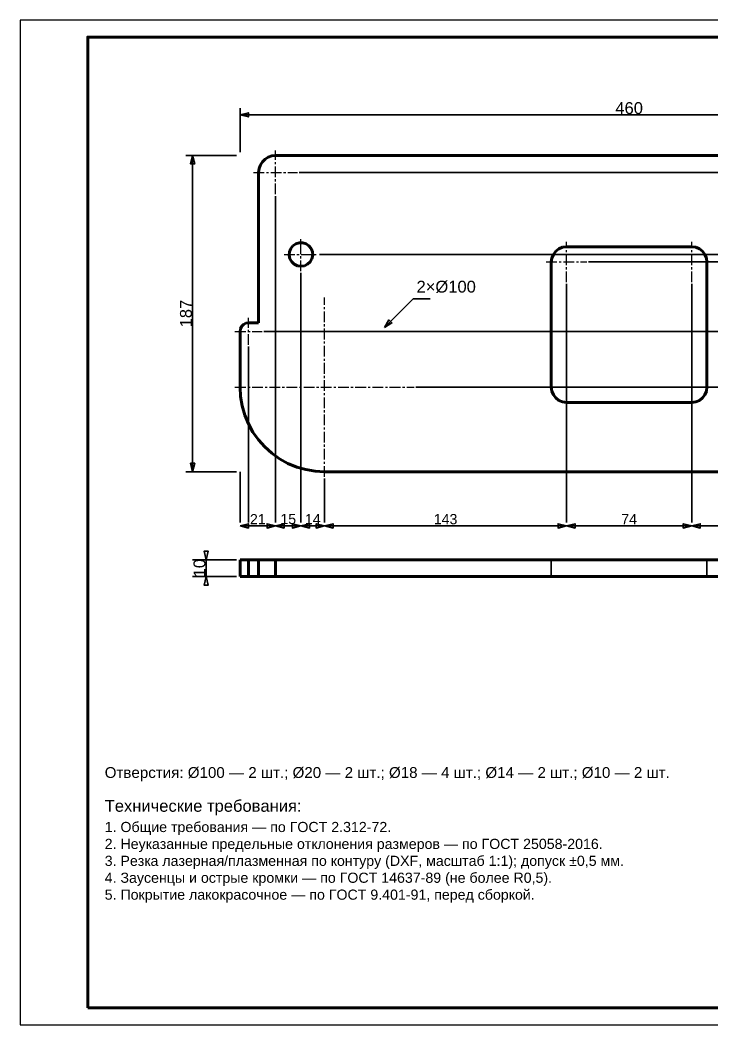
# Model space of a CAD drawing. Header units: millimetres. Extents: x 0 to 420, y 0 to 297.
# Drawn here: x 0 to 204.8, y 0 to 297 of the extents above; entities that cross this region are included whole.
import ezdxf
from ezdxf.enums import TextEntityAlignment as Align

# ---------------------------------------------------------------- set-up
doc = ezdxf.new("R2010")
doc.units = ezdxf.units.MM
doc.linetypes.add('CENTER', pattern=[5.08, 3.175, -0.635, 0.635, -0.635])
doc.linetypes.add('DASHED', pattern=[1.524, 1.27, -0.254])
doc.styles.add('GOST', font='Arial')

msp = doc.modelspace()

# ---------------------------------------------------------------- linework, layer by layer
at = {"color": 7, "lineweight": 35}
for p, q in [((65, 258), (65, 271)), ((65, 269), (295, 269)), ((64, 257), (49, 257)), ((51, 163.5), (51, 257)), ((82.5, 252), (310, 252)), ((75.5, 245), (75.5, 148.5)), ((88.5, 227.75), (310, 227.75)), ((168, 225.5), (310, 225.5)), ((83, 222.25), (83, 148.5)), ((161.5, 219), (161.5, 148.5)), ((198.5, 219), (198.5, 148.5)), ((107.68, 206.18), (116.16, 214.66)), ((116.16, 214.66), (121.16, 214.66)), ((72, 205), (310, 205)), ((67.5, 200.5), (67.5, 148.5)), ((117, 188.5), (310, 188.5)), ((168, 188.5), (310, 188.5)), ((161.5, 182), (161.5, 148.5)), ((198.5, 182), (198.5, 148.5)), ((64, 163.5), (49, 163.5)), ((65, 163.5), (65, 148.5)), ((90, 161.5), (90, 148.5)), ((65, 148.5), (65, 149.5)), ((75.5, 148.5), (75.5, 149.5)), ((75.5, 148.5), (75.5, 149.5)), ((83, 148.5), (83, 149.5)), ((83, 148.5), (83, 149.5)), ((90, 148.5), (90, 149.5)), ((90, 148.5), (90, 149.5)), ((161.5, 148.5), (161.5, 149.5)), ((161.5, 148.5), (161.5, 149.5)), ((198.5, 148.5), (198.5, 149.5)), ((198.5, 148.5), (198.5, 149.5)), ((65, 147.5), (75.5, 147.5)), ((75.5, 147.5), (83, 147.5)), ((83, 147.5), (90, 147.5)), ((90, 147.5), (161.5, 147.5)), ((161.5, 147.5), (198.5, 147.5)), ((198.5, 147.5), (270, 147.5)), ((64, 137.5), (51, 137.5)), ((55, 132.5), (55, 137.5)), ((64, 132.5), (51, 132.5))]:
    msp.add_line(p, q, dxfattribs=at)
at = {"color": 4, "linetype": 'CENTER', "lineweight": 25}
for p, q in [((75.5, 245.5), (75.5, 258.5)), ((69, 252), (82, 252)), ((83, 222.75), (83, 232.75)), ((161.5, 219.5), (161.5, 231.5)), ((198.5, 219.5), (198.5, 231.5)), ((78, 227.75), (88, 227.75)), ((155.5, 225.5), (167.5, 225.5)), ((192.5, 225.5), (204.5, 225.5)), ((90, 162), (90, 215)), ((67.5, 201), (67.5, 209)), ((63.5, 205), (71.5, 205)), ((161.5, 182.5), (161.5, 194.5)), ((198.5, 182.5), (198.5, 194.5)), ((63.5, 188.5), (116.5, 188.5)), ((155.5, 188.5), (167.5, 188.5)), ((192.5, 188.5), (204.5, 188.5))]:
    msp.add_line(p, q, dxfattribs=at)
at = {"color": 1, "lineweight": 70}
for p, q in [((72.38, 255.91), (71.59, 255.12)), ((73.33, 256.5), (72.38, 255.91)), ((74.39, 256.87), (73.33, 256.5)), ((75.5, 257), (74.39, 256.87)), ((284.5, 257), (75.5, 257)), ((70.63, 253.11), (70.5, 252)), ((71, 254.17), (70.63, 253.11)), ((71.59, 255.12), (71, 254.17)), ((70.5, 207.5), (70.5, 252)), ((79.97, 229.5), (79.59, 228.53)), ((80.62, 230.32), (79.97, 229.5)), ((81.48, 230.9), (80.62, 230.32)), ((82.48, 231.21), (81.48, 230.9)), ((83.52, 231.21), (82.48, 231.21)), ((84.52, 230.9), (83.52, 231.21)), ((85.38, 230.32), (84.52, 230.9)), ((86.03, 229.5), (85.38, 230.32)), ((86.41, 228.53), (86.03, 229.5)), ((158.32, 228.68), (159.25, 229.4)), ((159.25, 229.4), (160.34, 229.85)), ((160.34, 229.85), (161.5, 230)), ((198.5, 230), (161.5, 230)), ((198.5, 230), (199.66, 229.85)), ((199.66, 229.85), (200.75, 229.4)), ((200.75, 229.4), (201.68, 228.68)), ((79.59, 228.53), (79.51, 227.49)), ((79.51, 227.49), (79.74, 226.47)), ((79.74, 226.47), (80.26, 225.57)), ((85.74, 225.57), (86.26, 226.47)), ((86.26, 226.47), (86.49, 227.49)), ((86.49, 227.49), (86.41, 228.53)), ((157, 225.5), (157.15, 226.66)), ((157.15, 226.66), (157.6, 227.75)), ((157.6, 227.75), (158.32, 228.68)), ((201.68, 228.68), (202.4, 227.75)), ((202.4, 227.75), (202.85, 226.66)), ((202.85, 226.66), (203, 225.5)), ((80.26, 225.57), (81.03, 224.86)), ((81.03, 224.86), (81.97, 224.41)), ((81.97, 224.41), (83, 224.25)), ((83, 224.25), (84.03, 224.41)), ((84.03, 224.41), (84.97, 224.86)), ((84.97, 224.86), (85.74, 225.57)), ((157, 225.5), (157, 188.5)), ((203, 188.5), (203, 225.5)), ((65.12, 205.77), (65, 205)), ((65, 205), (65, 188.5)), ((65.48, 206.47), (65.12, 205.77)), ((66.03, 207.02), (65.48, 206.47)), ((66.73, 207.38), (66.03, 207.02)), ((67.5, 207.5), (66.73, 207.38)), ((67.5, 207.5), (70.5, 207.5)), ((65, 188.5), (65.16, 185.7)), ((157.15, 187.34), (157, 188.5)), ((157.6, 186.25), (157.15, 187.34)), ((202.85, 187.34), (202.4, 186.25)), ((203, 188.5), (202.85, 187.34)), ((65.16, 185.7), (65.63, 182.94)), ((158.32, 185.32), (157.6, 186.25)), ((159.25, 184.6), (158.32, 185.32)), ((160.34, 184.15), (159.25, 184.6)), ((161.5, 184), (160.34, 184.15)), ((199.66, 184.15), (198.5, 184)), ((200.75, 184.6), (199.66, 184.15)), ((201.68, 185.32), (200.75, 184.6)), ((202.4, 186.25), (201.68, 185.32)), ((65.63, 182.94), (66.4, 180.24)), ((161.5, 184), (198.5, 184)), ((66.4, 180.24), (67.48, 177.65)), ((67.48, 177.65), (68.83, 175.2)), ((68.83, 175.2), (70.45, 172.91)), ((70.45, 172.91), (72.32, 170.82)), ((72.32, 170.82), (74.41, 168.95)), ((74.41, 168.95), (76.7, 167.33)), ((76.7, 167.33), (79.15, 165.98)), ((79.15, 165.98), (81.74, 164.9)), ((81.74, 164.9), (84.44, 164.13)), ((84.44, 164.13), (87.2, 163.66)), ((87.2, 163.66), (90, 163.5)), ((90, 163.5), (270, 163.5)), ((65, 137.5), (65.02, 137.5)), ((65, 132.5), (65, 137.5)), ((65, 137.5), (65, 132.5)), ((65.02, 137.5), (65.06, 137.5)), ((65.06, 137.5), (65.14, 137.5)), ((65.14, 137.5), (65.25, 137.5)), ((65.25, 137.5), (65.38, 137.5)), ((65.38, 137.5), (65.55, 137.5)), ((65.55, 137.5), (65.73, 137.5)), ((65.73, 137.5), (65.94, 137.5)), ((65.94, 137.5), (66.17, 137.5)), ((66.17, 137.5), (66.42, 137.5)), ((66.42, 137.5), (66.67, 137.5)), ((66.67, 137.5), (66.94, 137.5)), ((66.94, 137.5), (67.22, 137.5)), ((67.22, 137.5), (67.5, 137.5)), ((67.5, 137.5), (70.5, 137.5)), ((67.5, 137.5), (67.5, 132.5)), ((70.5, 137.5), (70.53, 137.5)), ((70.5, 132.5), (70.5, 137.5)), ((70.53, 137.5), (70.63, 137.5)), ((70.63, 137.5), (70.78, 137.5)), ((70.78, 137.5), (71, 137.5)), ((71, 137.5), (71.27, 137.5)), ((71.27, 137.5), (71.59, 137.5)), ((71.59, 137.5), (71.96, 137.5)), ((71.96, 137.5), (72.38, 137.5)), ((72.38, 137.5), (72.84, 137.5)), ((72.84, 137.5), (73.33, 137.5)), ((73.33, 137.5), (73.85, 137.5)), ((73.85, 137.5), (74.39, 137.5)), ((74.39, 137.5), (74.94, 137.5)), ((74.94, 137.5), (75.5, 137.5)), ((75.5, 137.5), (284.5, 137.5)), ((75.5, 137.5), (75.5, 132.5)), ((65.02, 132.5), (65, 132.5)), ((65.06, 132.5), (65.02, 132.5)), ((65.14, 132.5), (65.06, 132.5)), ((65.25, 132.5), (65.14, 132.5)), ((65.38, 132.5), (65.25, 132.5)), ((65.55, 132.5), (65.38, 132.5)), ((65.73, 132.5), (65.55, 132.5)), ((65.94, 132.5), (65.73, 132.5)), ((66.17, 132.5), (65.94, 132.5)), ((66.42, 132.5), (66.17, 132.5)), ((66.67, 132.5), (66.42, 132.5)), ((66.94, 132.5), (66.67, 132.5)), ((67.22, 132.5), (66.94, 132.5)), ((67.5, 132.5), (67.22, 132.5)), ((70.5, 132.5), (67.5, 132.5)), ((70.53, 132.5), (70.5, 132.5)), ((70.63, 132.5), (70.53, 132.5)), ((70.78, 132.5), (70.63, 132.5)), ((71, 132.5), (70.78, 132.5)), ((71.27, 132.5), (71, 132.5)), ((71.59, 132.5), (71.27, 132.5)), ((71.96, 132.5), (71.59, 132.5)), ((72.38, 132.5), (71.96, 132.5)), ((72.84, 132.5), (72.38, 132.5)), ((73.33, 132.5), (72.84, 132.5)), ((73.85, 132.5), (73.33, 132.5)), ((74.39, 132.5), (73.85, 132.5)), ((74.94, 132.5), (74.39, 132.5)), ((75.5, 132.5), (74.94, 132.5)), ((284.5, 132.5), (75.5, 132.5))]:
    msp.add_line(p, q, dxfattribs=at)
at = {"color": 5, "linetype": 'DASHED', "lineweight": 35}
for p, q in [((71.59, 255.12), (72.38, 255.91)), ((72.38, 255.91), (73.33, 256.5)), ((73.33, 256.5), (74.39, 256.87)), ((74.39, 256.87), (75.5, 257)), ((75.5, 257), (284.5, 257)), ((70.5, 252), (70.63, 253.11)), ((70.63, 253.11), (71, 254.17)), ((71, 254.17), (71.59, 255.12)), ((70.5, 252), (70.5, 207.5)), ((79.59, 228.53), (79.97, 229.5)), ((79.97, 229.5), (80.62, 230.32)), ((80.62, 230.32), (81.48, 230.9)), ((81.48, 230.9), (82.48, 231.21)), ((82.48, 231.21), (83.52, 231.21)), ((83.52, 231.21), (84.52, 230.9)), ((84.52, 230.9), (85.38, 230.32)), ((85.38, 230.32), (86.03, 229.5)), ((86.03, 229.5), (86.41, 228.53)), ((159.25, 229.4), (158.32, 228.68)), ((160.34, 229.85), (159.25, 229.4)), ((161.5, 230), (160.34, 229.85)), ((161.5, 230), (198.5, 230)), ((199.66, 229.85), (198.5, 230)), ((200.75, 229.4), (199.66, 229.85)), ((201.68, 228.68), (200.75, 229.4)), ((79.51, 227.49), (79.59, 228.53)), ((79.74, 226.47), (79.51, 227.49)), ((80.26, 225.57), (79.74, 226.47)), ((86.26, 226.47), (85.74, 225.57)), ((86.49, 227.49), (86.26, 226.47)), ((86.41, 228.53), (86.49, 227.49)), ((157.15, 226.66), (157, 225.5)), ((157.6, 227.75), (157.15, 226.66)), ((158.32, 228.68), (157.6, 227.75)), ((202.4, 227.75), (201.68, 228.68)), ((202.85, 226.66), (202.4, 227.75)), ((203, 225.5), (202.85, 226.66)), ((81.03, 224.86), (80.26, 225.57)), ((81.97, 224.41), (81.03, 224.86)), ((83, 224.25), (81.97, 224.41)), ((84.03, 224.41), (83, 224.25)), ((84.97, 224.86), (84.03, 224.41)), ((85.74, 225.57), (84.97, 224.86)), ((157, 188.5), (157, 225.5)), ((203, 225.5), (203, 188.5)), ((65, 205), (65.12, 205.77)), ((65, 188.5), (65, 205)), ((65.12, 205.77), (65.48, 206.47)), ((65.48, 206.47), (66.03, 207.02)), ((66.03, 207.02), (66.73, 207.38)), ((66.73, 207.38), (67.5, 207.5)), ((70.5, 207.5), (67.5, 207.5)), ((65.16, 185.7), (65, 188.5)), ((157, 188.5), (157.15, 187.34)), ((157.15, 187.34), (157.6, 186.25)), ((202.4, 186.25), (202.85, 187.34)), ((202.85, 187.34), (203, 188.5)), ((65.63, 182.94), (65.16, 185.7)), ((157.6, 186.25), (158.32, 185.32)), ((158.32, 185.32), (159.25, 184.6)), ((159.25, 184.6), (160.34, 184.15)), ((160.34, 184.15), (161.5, 184)), ((198.5, 184), (199.66, 184.15)), ((199.66, 184.15), (200.75, 184.6)), ((200.75, 184.6), (201.68, 185.32)), ((201.68, 185.32), (202.4, 186.25)), ((66.4, 180.24), (65.63, 182.94)), ((198.5, 184), (161.5, 184)), ((67.48, 177.65), (66.4, 180.24)), ((68.83, 175.2), (67.48, 177.65)), ((70.45, 172.91), (68.83, 175.2)), ((72.32, 170.82), (70.45, 172.91)), ((74.41, 168.95), (72.32, 170.82)), ((76.7, 167.33), (74.41, 168.95)), ((79.15, 165.98), (76.7, 167.33)), ((81.74, 164.9), (79.15, 165.98)), ((84.44, 164.13), (81.74, 164.9)), ((87.2, 163.66), (84.44, 164.13)), ((90, 163.5), (87.2, 163.66)), ((270, 163.5), (90, 163.5)), ((65.16, 137.5), (65, 137.5)), ((65.63, 137.5), (65.16, 137.5)), ((66.4, 137.5), (65.63, 137.5)), ((67.48, 137.5), (66.4, 137.5)), ((68.83, 137.5), (67.48, 137.5)), ((70.45, 137.5), (68.83, 137.5)), ((72.32, 137.5), (70.45, 137.5)), ((70.5, 132.5), (70.5, 137.5)), ((74.41, 137.5), (72.32, 137.5)), ((76.7, 137.5), (74.41, 137.5)), ((79.15, 137.5), (76.7, 137.5)), ((81.74, 137.5), (79.15, 137.5)), ((79.52, 137.5), (79.5, 137.5)), ((79.5, 137.5), (79.59, 137.5)), ((79.59, 137.5), (79.52, 137.5)), ((79.7, 137.5), (79.59, 137.5)), ((79.59, 137.5), (79.85, 137.5)), ((79.85, 137.5), (79.7, 137.5)), ((80.04, 137.5), (79.85, 137.5)), ((79.85, 137.5), (80.26, 137.5)), ((80.26, 137.5), (80.04, 137.5)), ((80.53, 137.5), (80.26, 137.5)), ((80.26, 137.5), (80.82, 137.5)), ((80.82, 137.5), (80.53, 137.5)), ((81.14, 137.5), (80.82, 137.5)), ((80.82, 137.5), (81.48, 137.5)), ((81.48, 137.5), (81.14, 137.5)), ((81.84, 137.5), (81.48, 137.5)), ((81.48, 137.5), (82.22, 137.5)), ((84.44, 137.5), (81.74, 137.5)), ((82.22, 137.5), (81.84, 137.5)), ((82.61, 137.5), (82.22, 137.5)), ((82.22, 137.5), (83, 137.5)), ((83, 137.5), (82.61, 137.5)), ((83, 137.5), (83.78, 137.5)), ((83.39, 137.5), (83, 137.5)), ((83.78, 137.5), (83.39, 137.5)), ((83.78, 137.5), (84.52, 137.5)), ((84.16, 137.5), (83.78, 137.5)), ((84.52, 137.5), (84.16, 137.5)), ((87.2, 137.5), (84.44, 137.5)), ((84.52, 137.5), (85.18, 137.5)), ((84.86, 137.5), (84.52, 137.5)), ((85.18, 137.5), (84.86, 137.5)), ((85.18, 137.5), (85.74, 137.5)), ((85.47, 137.5), (85.18, 137.5)), ((85.74, 137.5), (85.47, 137.5)), ((85.74, 137.5), (86.15, 137.5)), ((85.96, 137.5), (85.74, 137.5)), ((86.15, 137.5), (85.96, 137.5)), ((86.15, 137.5), (86.41, 137.5)), ((86.3, 137.5), (86.15, 137.5)), ((86.41, 137.5), (86.3, 137.5)), ((86.41, 137.5), (86.5, 137.5)), ((86.48, 137.5), (86.41, 137.5)), ((86.5, 137.5), (86.48, 137.5)), ((90, 137.5), (87.2, 137.5)), ((270, 137.5), (90, 137.5)), ((157, 137.5), (157.03, 137.5)), ((157.03, 137.5), (157, 137.5)), ((157, 132.5), (157, 137.5)), ((157, 137.5), (157, 132.5)), ((157.03, 137.5), (157.11, 137.5)), ((157.11, 137.5), (157.03, 137.5)), ((157.11, 137.5), (157.25, 137.5)), ((157.25, 137.5), (157.11, 137.5)), ((157.25, 137.5), (157.45, 137.5)), ((157.45, 137.5), (157.25, 137.5)), ((157.45, 137.5), (157.69, 137.5)), ((157.69, 137.5), (157.45, 137.5)), ((157.69, 137.5), (157.98, 137.5)), ((157.98, 137.5), (157.69, 137.5)), ((157.98, 137.5), (158.32, 137.5)), ((158.32, 137.5), (157.98, 137.5)), ((158.32, 137.5), (158.69, 137.5)), ((158.69, 137.5), (158.32, 137.5)), ((158.69, 137.5), (159.11, 137.5)), ((159.11, 137.5), (158.69, 137.5)), ((159.11, 137.5), (159.55, 137.5)), ((159.55, 137.5), (159.11, 137.5)), ((159.55, 137.5), (160.01, 137.5)), ((160.01, 137.5), (159.55, 137.5)), ((160.01, 137.5), (160.5, 137.5)), ((160.5, 137.5), (160.01, 137.5)), ((160.5, 137.5), (161, 137.5)), ((161, 137.5), (160.5, 137.5)), ((161, 137.5), (161.5, 137.5)), ((161.5, 137.5), (161, 137.5)), ((161.5, 137.5), (198.5, 137.5)), ((198.5, 137.5), (161.5, 137.5)), ((199, 137.5), (198.5, 137.5)), ((198.5, 137.5), (199, 137.5)), ((199.5, 137.5), (199, 137.5)), ((199, 137.5), (199.5, 137.5)), ((199.99, 137.5), (199.5, 137.5)), ((199.5, 137.5), (199.99, 137.5)), ((200.45, 137.5), (199.99, 137.5)), ((199.99, 137.5), (200.45, 137.5)), ((200.89, 137.5), (200.45, 137.5)), ((200.45, 137.5), (200.89, 137.5)), ((201.31, 137.5), (200.89, 137.5)), ((200.89, 137.5), (201.31, 137.5)), ((201.68, 137.5), (201.31, 137.5)), ((201.31, 137.5), (201.68, 137.5)), ((202.02, 137.5), (201.68, 137.5)), ((201.68, 137.5), (202.02, 137.5)), ((202.31, 137.5), (202.02, 137.5)), ((202.02, 137.5), (202.31, 137.5)), ((202.55, 137.5), (202.31, 137.5)), ((202.31, 137.5), (202.55, 137.5)), ((202.75, 137.5), (202.55, 137.5)), ((202.55, 137.5), (202.75, 137.5)), ((202.89, 137.5), (202.75, 137.5)), ((202.75, 137.5), (202.89, 137.5)), ((202.97, 137.5), (202.89, 137.5)), ((202.89, 137.5), (202.97, 137.5)), ((203, 137.5), (202.97, 137.5)), ((202.97, 137.5), (203, 137.5)), ((203, 137.5), (203, 132.5)), ((203, 132.5), (203, 137.5)), ((65, 132.5), (65.16, 132.5)), ((65.16, 132.5), (65.63, 132.5)), ((65.63, 132.5), (66.4, 132.5)), ((66.4, 132.5), (67.48, 132.5)), ((67.48, 132.5), (68.83, 132.5)), ((68.83, 132.5), (70.45, 132.5)), ((70.45, 132.5), (72.32, 132.5)), ((72.32, 132.5), (74.41, 132.5)), ((74.41, 132.5), (76.7, 132.5)), ((76.7, 132.5), (79.15, 132.5)), ((79.15, 132.5), (81.74, 132.5)), ((79.59, 132.5), (79.5, 132.5)), ((79.5, 132.5), (79.52, 132.5)), ((79.52, 132.5), (79.59, 132.5)), ((79.85, 132.5), (79.59, 132.5)), ((79.59, 132.5), (79.7, 132.5)), ((79.7, 132.5), (79.85, 132.5)), ((80.26, 132.5), (79.85, 132.5)), ((79.85, 132.5), (80.04, 132.5)), ((80.04, 132.5), (80.26, 132.5)), ((80.82, 132.5), (80.26, 132.5)), ((80.26, 132.5), (80.53, 132.5)), ((80.53, 132.5), (80.82, 132.5)), ((81.48, 132.5), (80.82, 132.5)), ((80.82, 132.5), (81.14, 132.5)), ((81.14, 132.5), (81.48, 132.5)), ((82.22, 132.5), (81.48, 132.5)), ((81.48, 132.5), (81.84, 132.5)), ((81.74, 132.5), (84.44, 132.5)), ((81.84, 132.5), (82.22, 132.5)), ((83, 132.5), (82.22, 132.5)), ((82.22, 132.5), (82.61, 132.5)), ((82.61, 132.5), (83, 132.5)), ((83, 132.5), (83.39, 132.5)), ((83.78, 132.5), (83, 132.5)), ((83.39, 132.5), (83.78, 132.5)), ((83.78, 132.5), (84.16, 132.5)), ((84.52, 132.5), (83.78, 132.5)), ((84.16, 132.5), (84.52, 132.5)), ((84.44, 132.5), (87.2, 132.5)), ((84.52, 132.5), (84.86, 132.5)), ((85.18, 132.5), (84.52, 132.5)), ((84.86, 132.5), (85.18, 132.5)), ((85.18, 132.5), (85.47, 132.5)), ((85.74, 132.5), (85.18, 132.5)), ((85.47, 132.5), (85.74, 132.5)), ((85.74, 132.5), (85.96, 132.5)), ((86.15, 132.5), (85.74, 132.5)), ((85.96, 132.5), (86.15, 132.5)), ((86.15, 132.5), (86.3, 132.5)), ((86.41, 132.5), (86.15, 132.5)), ((86.3, 132.5), (86.41, 132.5)), ((86.41, 132.5), (86.48, 132.5)), ((86.5, 132.5), (86.41, 132.5)), ((86.48, 132.5), (86.5, 132.5)), ((87.2, 132.5), (90, 132.5)), ((90, 132.5), (270, 132.5)), ((157.03, 132.5), (157, 132.5)), ((157, 132.5), (157.03, 132.5)), ((157.11, 132.5), (157.03, 132.5)), ((157.03, 132.5), (157.11, 132.5)), ((157.25, 132.5), (157.11, 132.5)), ((157.11, 132.5), (157.25, 132.5)), ((157.45, 132.5), (157.25, 132.5)), ((157.25, 132.5), (157.45, 132.5)), ((157.69, 132.5), (157.45, 132.5)), ((157.45, 132.5), (157.69, 132.5)), ((157.98, 132.5), (157.69, 132.5)), ((157.69, 132.5), (157.98, 132.5)), ((158.32, 132.5), (157.98, 132.5)), ((157.98, 132.5), (158.32, 132.5)), ((158.69, 132.5), (158.32, 132.5)), ((158.32, 132.5), (158.69, 132.5)), ((159.11, 132.5), (158.69, 132.5)), ((158.69, 132.5), (159.11, 132.5)), ((159.55, 132.5), (159.11, 132.5)), ((159.11, 132.5), (159.55, 132.5)), ((160.01, 132.5), (159.55, 132.5)), ((159.55, 132.5), (160.01, 132.5)), ((160.5, 132.5), (160.01, 132.5)), ((160.01, 132.5), (160.5, 132.5)), ((161, 132.5), (160.5, 132.5)), ((160.5, 132.5), (161, 132.5)), ((161.5, 132.5), (161, 132.5)), ((161, 132.5), (161.5, 132.5)), ((161.5, 132.5), (198.5, 132.5)), ((198.5, 132.5), (161.5, 132.5)), ((199, 132.5), (198.5, 132.5)), ((198.5, 132.5), (199, 132.5)), ((199.5, 132.5), (199, 132.5)), ((199, 132.5), (199.5, 132.5)), ((199.99, 132.5), (199.5, 132.5)), ((199.5, 132.5), (199.99, 132.5)), ((200.45, 132.5), (199.99, 132.5)), ((199.99, 132.5), (200.45, 132.5)), ((200.89, 132.5), (200.45, 132.5)), ((200.45, 132.5), (200.89, 132.5)), ((201.31, 132.5), (200.89, 132.5)), ((200.89, 132.5), (201.31, 132.5)), ((201.68, 132.5), (201.31, 132.5)), ((201.31, 132.5), (201.68, 132.5)), ((202.02, 132.5), (201.68, 132.5)), ((201.68, 132.5), (202.02, 132.5)), ((202.31, 132.5), (202.02, 132.5)), ((202.02, 132.5), (202.31, 132.5)), ((202.55, 132.5), (202.31, 132.5)), ((202.31, 132.5), (202.55, 132.5)), ((202.75, 132.5), (202.55, 132.5)), ((202.55, 132.5), (202.75, 132.5)), ((202.89, 132.5), (202.75, 132.5)), ((202.75, 132.5), (202.89, 132.5)), ((202.97, 132.5), (202.89, 132.5)), ((202.89, 132.5), (202.97, 132.5)), ((203, 132.5), (202.97, 132.5)), ((202.97, 132.5), (203, 132.5))]:
    msp.add_line(p, q, dxfattribs=at)
at = {"color": 7, "lineweight": 25}
msp.add_lwpolyline([(0, 0), (420, 0), (420, 297), (0, 297)], close=True, dxfattribs=at)
at = {"color": 7, "lineweight": 70}
msp.add_lwpolyline([(20, 5), (415, 5), (415, 292), (20, 292)], close=True, dxfattribs=at)
at = {"color": 7, "lineweight": 35}
for points in [[(65, 269), (67.5, 268.38), (67.5, 269.62)], [(51, 257), (50.38, 254.5), (51.62, 254.5)], [(107.68, 206.18), (109.89, 207.5), (109, 208.39)], [(51, 163.5), (51.62, 166), (50.38, 166)], [(65, 147.5), (67.5, 146.87), (67.5, 148.12)], [(75.5, 147.5), (73, 148.12), (73, 146.87)], [(75.5, 147.5), (78, 146.87), (78, 148.12)], [(83, 147.5), (80.5, 148.12), (80.5, 146.87)], [(83, 147.5), (85.5, 146.87), (85.5, 148.12)], [(90, 147.5), (87.5, 148.12), (87.5, 146.87)], [(90, 147.5), (92.5, 146.87), (92.5, 148.12)], [(161.5, 147.5), (159, 148.12), (159, 146.87)], [(161.5, 147.5), (164, 146.87), (164, 148.12)], [(198.5, 147.5), (196, 148.12), (196, 146.87)], [(198.5, 147.5), (201, 146.87), (201, 148.12)], [(55, 137.5), (55.62, 140), (54.38, 140)], [(55, 132.5), (54.38, 130), (55.62, 130)]]:
    msp.add_lwpolyline(points, close=True, dxfattribs=at)

# ---------------------------------------------------------------- texts
at = {"color": 7, "style": 'GOST'}
for s, height, p in [('460', 3.5, (180, 271)), ('21', 3, (70.25, 149.5)), ('15', 3, (79.25, 149.5)), ('14', 3, (86.5, 149.5)), ('143', 3, (125.75, 149.5)), ('74', 3, (180, 149.5))]:
    msp.add_text(s, height=height, dxfattribs=at).set_placement(p, align=Align.MIDDLE)
msp.add_text('2×Ø100', height=3.5, dxfattribs=at).set_placement((117.16, 216.46))
for s, p in [('187', (49, 210.25)), ('10', (53, 135))]:
    msp.add_text(s, height=3.5, rotation=90, dxfattribs=at).set_placement(p, align=Align.MIDDLE)
at = {"color": 6, "style": 'GOST'}
msp.add_text('Отверстия: Ø100 — 2 шт.; Ø20 — 2 шт.; Ø18 — 4 шт.; Ø14 — 2 шт.; Ø10 — 2 шт.', height=3.2, dxfattribs=at).set_placement((25, 73))
at = {"color": 3, "style": 'GOST'}
for s, height, p in [('Технические требования:', 3.5, (25, 63)), ('1. Общие требования — по ГОСТ 2.312-72.', 3, (25, 57)), ('2. Неуказанные предельные отклонения размеров — по ГОСТ 25058-2016.', 3, (25, 52)), ('3. Резка лазерная/плазменная по контуру (DXF, масштаб 1:1); допуск ±0,5 мм.', 3, (25, 47)), ('4. Заусенцы и острые кромки — по ГОСТ 14637-89 (не более R0,5).', 3, (25, 42)), ('5. Покрытие лакокрасочное — по ГОСТ 9.401-91, перед сборкой.', 3, (25, 37))]:
    msp.add_text(s, height=height, dxfattribs=at).set_placement(p)

doc.saveas('drawing.dxf')
